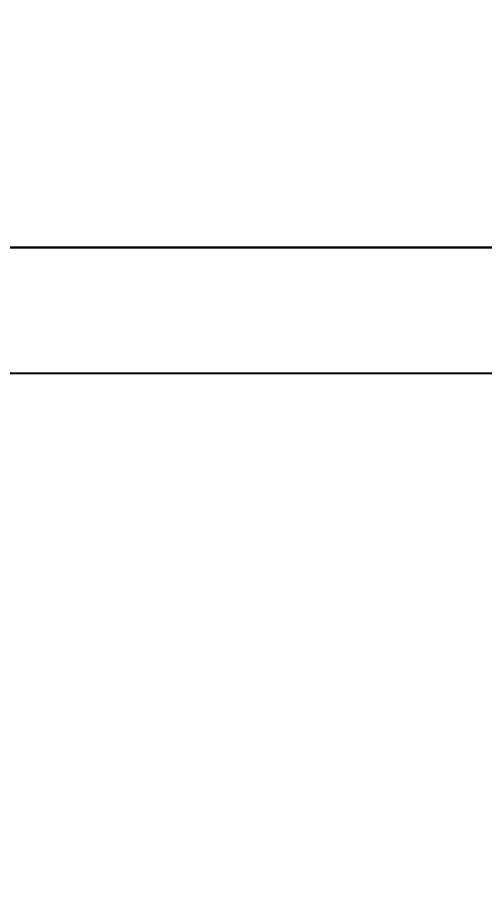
# Model space of a CAD drawing. Header units: inches. Extents: x 443 to 1254, y 273 to 817.
# Drawn here: x 748.2 to 809.2, y 701.7 to 816.9 of the extents above; entities that cross this region are included whole.
import ezdxf

# ---------------------------------------------------------------- set-up
doc = ezdxf.new("R2010")
doc.units = ezdxf.units.IN
doc.header["$MEASUREMENT"] = 0
doc.styles.get("Standard").update_dxf_attribs({"font": 'arial.ttf'})
doc.dimstyles.new('Annotative', dxfattribs={"dimscale": 0, "dimtxt": 25, "dimasz": 15, "dimexe": 0.18, "dimexo": 0.0625, "dimgap": 0.09, "dimtad": 0, "dimtih": 1, "dimtoh": 1, "dimdec": 4, "dimzin": 0, "dimdsep": 46, "dimtxsty": 'Standard', "dimcen": 0.09, "dimclrd": 1, "dimclre": 1, "dimclrt": 1, "dimadec": 0, "dimazin": 0, "dimtfac": 1, "dimtdec": 4, "dimtofl": 0, "dimtmove": 0, "dimatfit": 3, "dimfxl": 1, "dimtfillclr": 1, "dimtolj": 1, "dimtzin": 0, "dimarcsym": 0})

# ---------------------------------------------------------------- blocks, each defined once
blk = doc.blocks.new('*D8')
at = {"color": 1, "lineweight": -2, "transparency": 16777216}
for p, q in [((723.07, 770.53), (852.17, 770.53)), ((851.99, 755.53), (851.99, 676.6)), ((851.99, 571.94), (851.99, 650.87)), ((723.07, 556.94), (852.17, 556.94))]:
    blk.add_line(p, q, dxfattribs=at)
at = {"color": 1, "transparency": 16777216}
for points in [[(849.49, 755.53), (854.49, 755.53), (851.99, 770.53)], [(849.49, 571.94), (854.49, 571.94), (851.99, 556.94)]]:
    blk.add_solid(points, dxfattribs=at)
at = {"layer": 'Defpoints', "color": 0, "transparency": 16777216}
for p in [(723.01, 770.53), (723.01, 556.94), (851.99, 556.94)]:
    blk.add_point(p, dxfattribs=at)
at = {"color": 1, "transparency": 16777216, "insert": (851.99, 663.74), "char_height": 25, "attachment_point": 5}
blk.add_mtext('\\A1;213.5911', dxfattribs=at)
blk = doc.blocks.new('*D12')
at = {"color": 1, "lineweight": -2, "transparency": 16777216}
for p, q in [((1018.22, 801.94), (1018.22, 816.94)), ((698.94, 786.94), (1018.4, 786.94)), ((698.94, 770.53), (1018.4, 770.53)), ((1018.22, 755.53), (1018.22, 740.53)), ((1018.22, 740.53), (1003.22, 740.53))]:
    blk.add_line(p, q, dxfattribs=at)
at = {"color": 1, "transparency": 16777216}
for points in [[(1015.72, 801.94), (1020.72, 801.94), (1018.22, 786.94)], [(1015.72, 755.53), (1020.72, 755.53), (1018.22, 770.53)]]:
    blk.add_solid(points, dxfattribs=at)
at = {"layer": 'Defpoints', "color": 0, "transparency": 16777216}
for p in [(698.87, 786.94), (698.87, 770.53), (1018.22, 770.53)]:
    blk.add_point(p, dxfattribs=at)
at = {"color": 1, "transparency": 16777216, "insert": (942.68, 740.53), "char_height": 25, "attachment_point": 5}
blk.add_mtext('\\A1;16.4089', dxfattribs=at)

msp = doc.modelspace()

# ---------------------------------------------------------------- linework, layer by layer
msp.add_line((876.64825, 786.94208), (446.64825, 786.94208))

# ---------------------------------------------------------------- dimensions: what is measured, and where the dimension line sits
for base, p1, p2, picture, middle in [((1018.22152, 770.53314), (698.87414, 786.94208), (698.87414, 770.53314), '*D12', (942.67791, 740.53314)), ((851.99176, 556.94206), (723.01067, 770.53314), (723.01067, 556.94206), '*D8', (851.99176, 663.7376))]:
    dim = msp.add_linear_dim(base=base, p1=p1, p2=p2, angle=90, dimstyle='Annotative')
    dim.commit()
    dim.dimension.update_dxf_attribs({"geometry": picture, "text_midpoint": middle})

doc.saveas('drawing.dxf')
